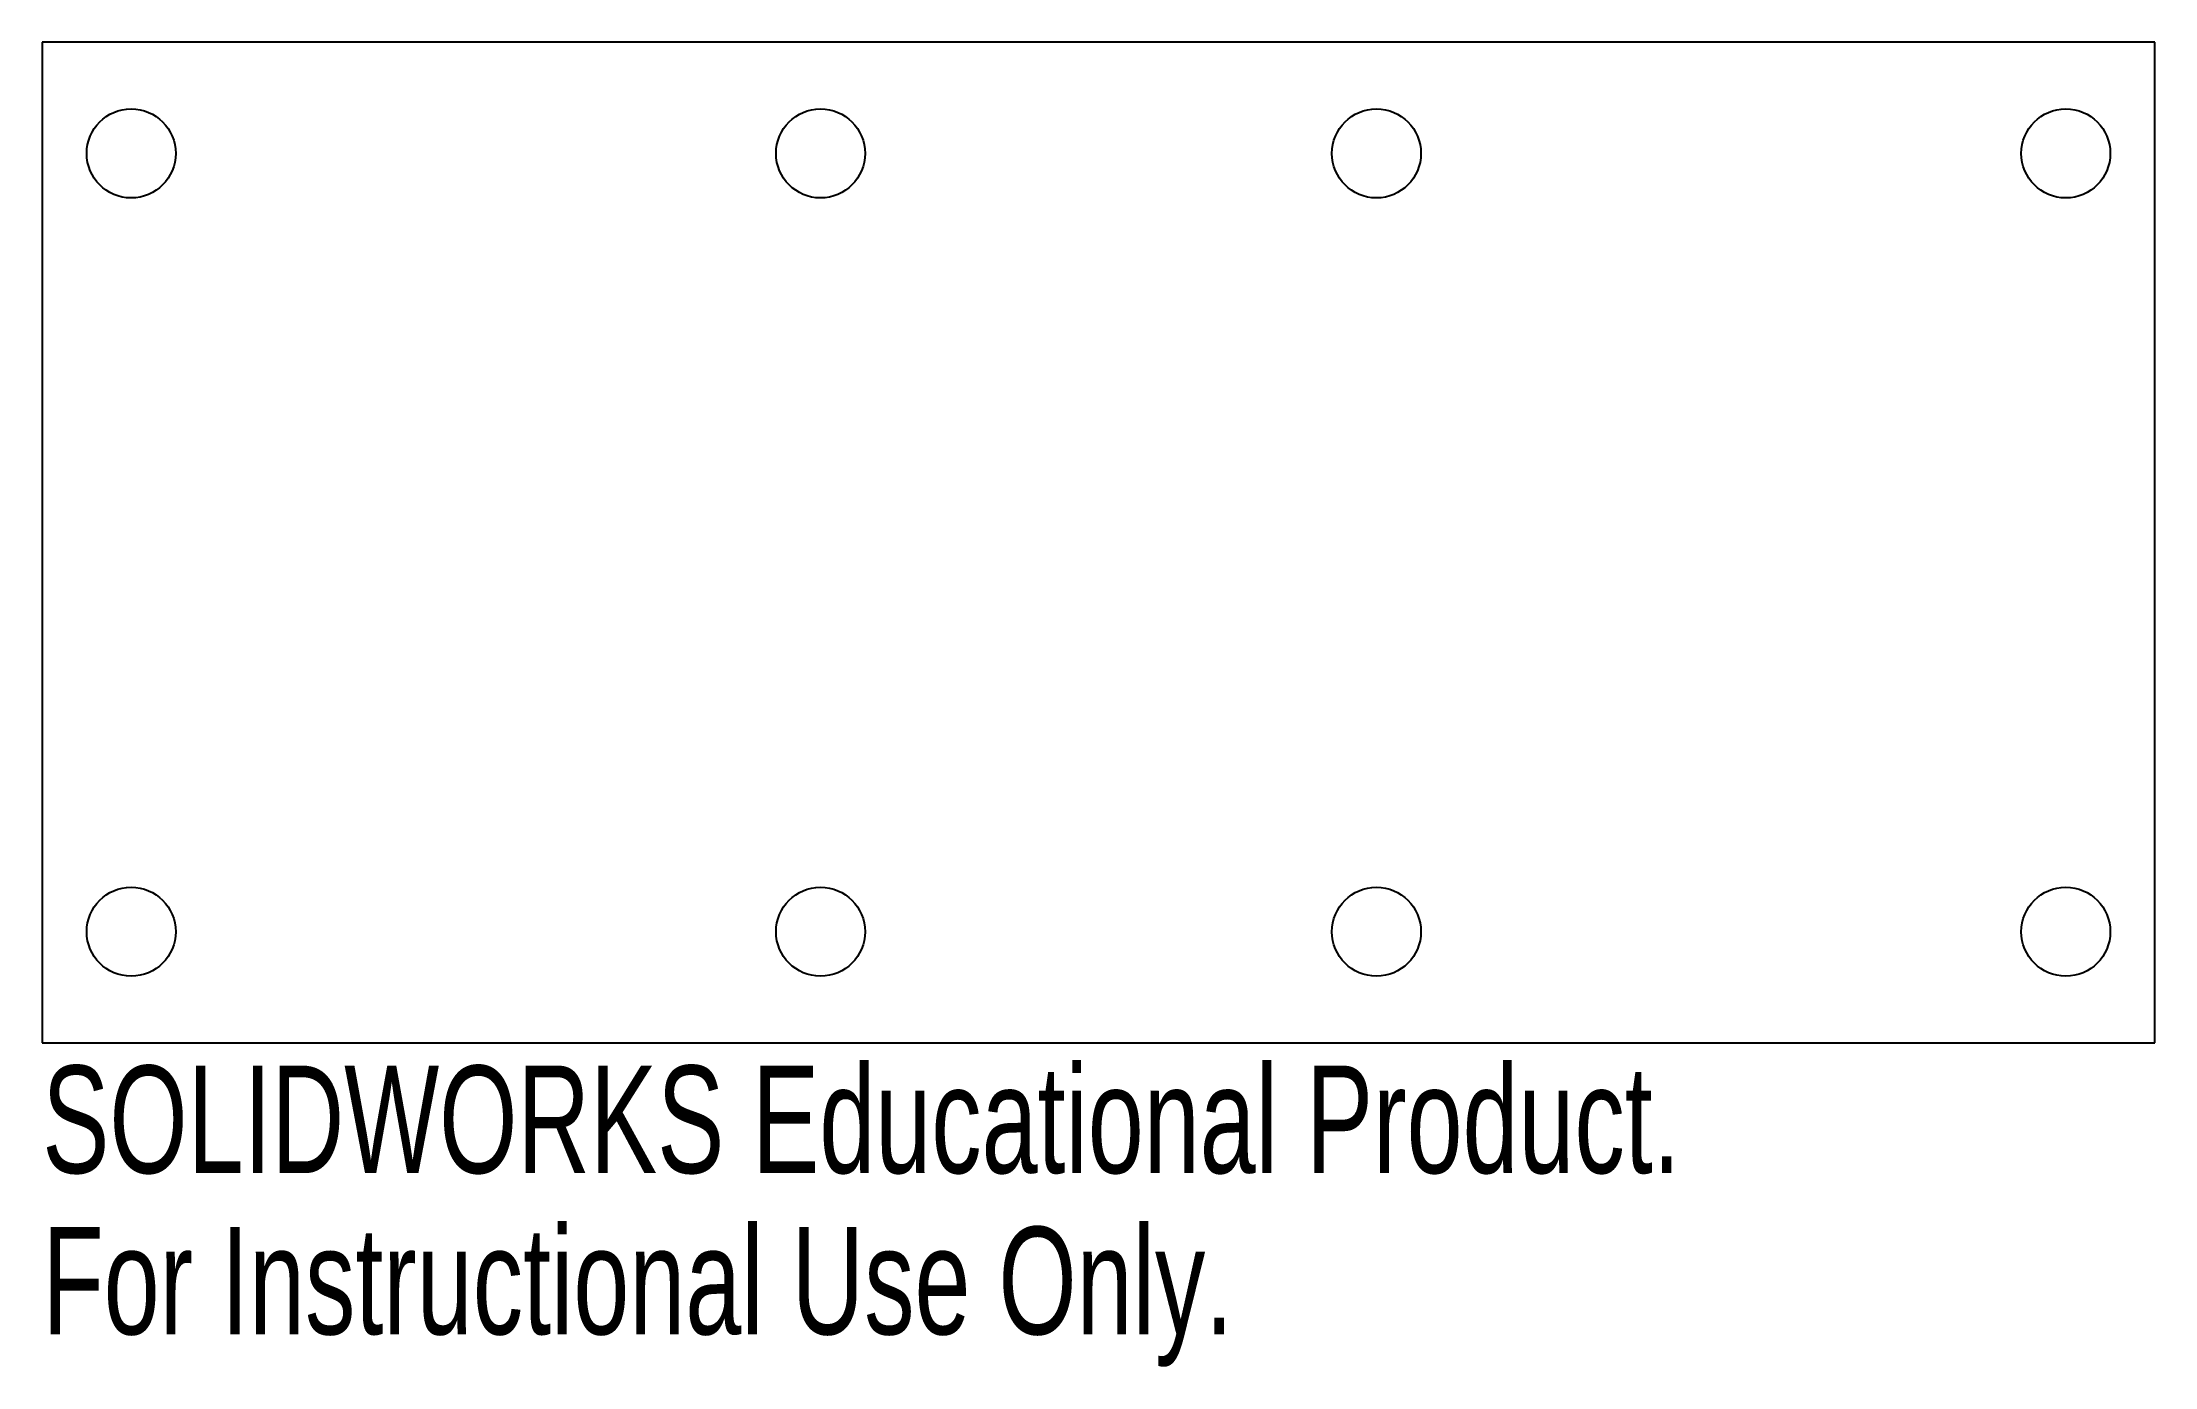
# Model space of a CAD drawing. Header units: millimetres. Extents: x -47.5 to 47.5, y -37.1 to 22.5.
import ezdxf

# ---------------------------------------------------------------- set-up
doc = ezdxf.new("R2010")
doc.units = ezdxf.units.MM
doc.styles.add('SLDTEXTSTYLE0', font='TXT', dxfattribs={"width": 0.7})

msp = doc.modelspace()

# ---------------------------------------------------------------- linework, layer by layer
at = {"color": 7, "linetype": 'Continuous', "lineweight": 25}
for p, q in [((-47.5, 22.5), (-47.5, -22.5)), ((47.5, 22.5), (-47.5, 22.5)), ((47.5, -22.5), (47.5, 22.5)), ((-47.5, -22.5), (47.5, -22.5))]:
    msp.add_line(p, q, dxfattribs=at)
for centre in [(-43.5, 17.5), (-12.5, 17.5), (12.5, 17.5), (43.5, 17.5), (-43.5, -17.5), (-12.5, -17.5), (12.5, -17.5), (43.5, -17.5)]:
    msp.add_circle(centre, 2, dxfattribs=at)

# ---------------------------------------------------------------- texts
at = {"color": 7, "linetype": 'Continuous', "char_height": 4.83362, "attachment_point": 1, "style": 'SLDTEXTSTYLE0'}
for s, insert in [('SOLIDWORKS Educational Product.', (-47.5, -23.52)), ('For Instructional Use Only.', (-47.5, -30.77))]:
    msp.add_mtext(s, dxfattribs=dict(at, insert=insert))

doc.saveas('drawing.dxf')
